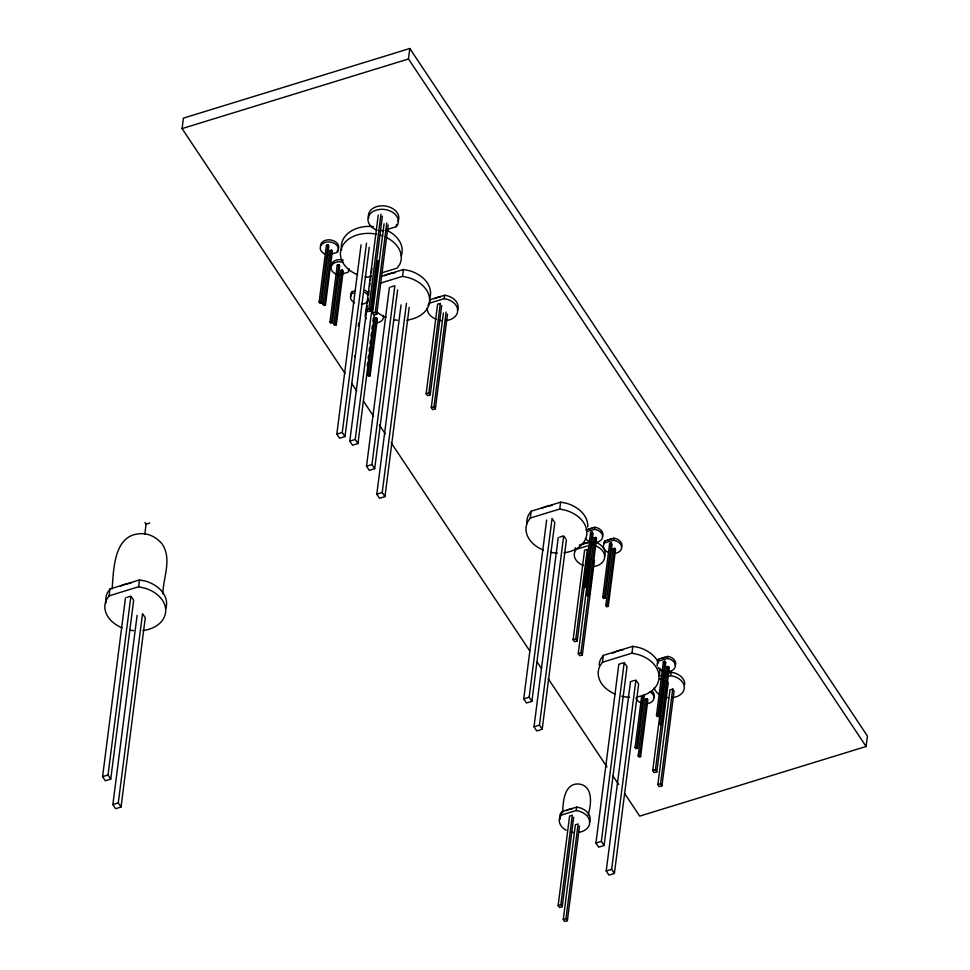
<?xml version="1.0" encoding="UTF-8"?>
<svg xmlns="http://www.w3.org/2000/svg" width="970" height="970" viewBox="0 0 970 970"><rect width="100%" height="100%" fill="white"/><g stroke="black" fill="none" stroke-linecap="round" stroke-linejoin="round"><path stroke-width="1.45" d="M122.075 627.808A30.555 22.092 7.3 0 1 106.36 599.945L109.113 595.835L109.986 588.996L139.474 579.927L145.67 581.151A30.555 22.092 7.3 0 1 165.64 608.966M112.156 588.802C113.708 567.814 113.987 531.633 144.203 533.742C151.405 534.531 157.904 538.714 162.354 544.315C172.139 559.314 163.166 577.732 162.814 593.931M344.98 373.329L182.081 128.598L183.427 118.122L409.813 48.5L867.422 736.024L866.089 746.488L639.691 816.122L624.583 793.411M125.482 597.835L102.577 776.655L105.318 780.777L110.75 779.116L108.009 774.981L130.914 596.162L126.84 597.411M110.75 779.116L133.666 600.284L131.605 597.193M144.797 534.349L146.094 524.164L144.954 522.454M109.113 595.835L138.601 586.765L139.474 579.927M143.22 614.653L145.282 617.745L121.032 807.04L115.6 808.713L112.859 804.591L137.109 615.295M121.032 807.04L118.291 802.918L142.541 613.622M319.118 302.131L326.393 245.349L328.03 244.84L328.854 246.077L321.579 302.87L319.942 303.367L319.118 302.131L320.755 301.634L328.03 244.84M323.01 304.228L329.885 250.587L331.51 250.078L332.334 251.315L325.471 304.968L323.834 305.465L323.01 304.228L324.647 303.731L331.51 250.078M332.771 253.691L337.196 252.333L337.463 250.284M329.97 321.979L337.245 265.198L338.87 264.689L339.694 265.925L332.419 322.719L330.794 323.216L329.97 321.979L331.594 321.482L338.87 264.689M333.862 324.077L340.737 270.436L342.361 269.927L343.186 271.176L336.311 324.817L334.686 325.314L333.862 324.077L335.487 323.58L342.361 269.927M354.608 302.882A9.166 6.632 7.3 0 1 350.934 295.013L352.013 291.727L355.335 290.709M369.255 247.277L345.005 436.573L339.573 438.246L336.82 434.111L361.07 244.816M345.005 436.573L342.264 432.45L366.514 243.155M358.342 326.017L358.718 323.022M382.35 216.262L370.225 310.909L367.509 311.746L366.126 309.685L378.251 215.037M374.371 314.862L357.966 443.569L352.534 445.23L349.794 441.107L367.121 305.865M367.497 302.858L368.079 298.348M368.661 293.837L369.036 290.83M369.618 286.332L370.007 283.325M370.394 280.318L370.964 275.807M371.352 272.8L371.934 268.29M370.225 310.909L368.842 308.848L380.967 214.2M357.966 443.569L355.226 439.434L378.13 260.615M388.158 224.991L376.7 314.401L373.983 315.238L372.613 313.177L384.071 223.767M367.218 365.908L367.594 362.938M368.163 358.463L368.551 355.481M369.121 351.007L369.509 348.036M370.079 343.562L370.455 340.579M371.037 336.105L371.413 333.122M371.983 328.66L372.371 325.678M372.941 321.203L373.329 318.221M376.7 314.401L375.329 312.34L386.787 222.93M367.654 375.05L374.929 318.257L376.554 317.76L377.378 318.997L370.103 375.778L368.479 376.287L367.654 375.05L369.279 374.541L376.554 317.76M866.089 746.488L408.479 58.976L409.813 48.5M386.424 229.708L396.257 226.689L396.548 224.41M389.419 287.399L366.514 466.23L369.255 470.353L374.687 468.68L371.946 464.557L394.851 285.738L390.777 286.987M374.687 468.68L397.603 289.86M380.422 283.143L402.526 276.341L403.411 269.502L409.607 270.727A30.555 22.092 7.3 0 1 429.577 298.542M409.219 307.32L384.969 496.616L379.537 498.289L376.796 494.166L401.046 304.871M384.969 496.616L382.228 492.493L406.478 303.198M428.037 305.259L429.419 303.198L429.855 299.779L444.599 295.244L447.691 295.862A15.277 11.046 7.3 0 1 457.403 310.436M437.603 304.192L426.145 393.614L427.515 395.675L430.231 394.838L428.861 392.777L440.319 303.355M430.231 394.838L441.689 305.417M429.419 303.198L444.163 298.663L444.599 295.244M447.497 314.159L435.372 408.807L432.656 409.631L431.286 407.57L443.411 312.922M435.372 408.807L434.002 406.733L446.127 312.085M543.224 550.038A30.555 22.092 7.3 0 1 527.51 522.175L530.263 518.065L531.136 511.226L560.624 502.157L566.819 503.382A30.555 22.092 7.3 0 1 587.711 526.952M546.631 520.053L523.727 698.885L526.467 703.007L531.899 701.346L529.159 697.212L552.063 518.392M531.899 701.346L554.804 522.515M530.263 518.065L559.738 508.995L560.624 502.157M566.432 539.975L542.182 729.27L536.75 730.943L534.009 726.821L558.247 537.525M542.182 729.27L539.441 725.148L563.691 535.852L559.617 537.101M577.211 640.903L575.841 638.842L587.299 549.432L584.583 550.269L573.125 639.679L574.495 641.74L577.211 640.903L584.473 584.279M584.849 581.297L585.419 576.823M585.807 573.852L586.377 569.378M586.765 566.395L587.335 561.921M587.711 558.938L588.293 554.476M586.171 587.02L585.346 585.783L592.209 532.142L590.584 532.639L583.71 586.292L584.534 587.529L586.171 587.02L593.034 533.379L592.209 532.142M591.288 543.588L591.579 541.308M594.477 560.223L582.352 654.871L579.636 655.708L578.265 653.647L590.39 558.999M587.881 531.366L594.513 529.317L594.78 527.268L596.647 527.631A9.166 6.632 7.3 0 1 602.467 536.386M586.801 594.671L594.076 537.877L595.701 537.38L596.526 538.617L589.251 595.398L587.626 595.907L586.801 594.671L588.426 594.161L595.701 537.38M582.352 654.871L580.981 652.81L588.293 595.725M566.165 830.235A15.277 11.046 7.3 0 1 560.029 817.116L561.412 815.055L561.848 811.635L576.592 807.101L579.696 807.719A15.277 11.046 7.3 0 1 589.396 822.305M562.818 812.423C562.83 802.154 564.188 782.863 578.957 784.015C593.676 785.87 591.215 805.052 588.147 814.994M607.547 552.063A9.166 6.632 7.3 0 1 603.874 544.194L604.965 540.908L613.804 538.18L615.659 538.556A9.166 6.632 7.3 0 1 621.491 547.298M562.236 906.695L560.854 904.634L572.312 815.224L569.596 816.061L558.138 905.471L559.52 907.532L562.236 906.695L573.682 817.286M561.412 815.055L576.156 810.52L576.592 807.101M605.183 597.932L604.371 596.695L611.233 543.054L609.609 543.552L602.734 597.205L603.558 598.441L605.183 597.932L612.058 544.291L611.233 543.054M563.279 919.439L575.404 824.791L578.12 823.954L565.995 918.602L567.377 920.663L564.661 921.5L563.279 919.439L565.995 918.602M604.698 542.957L613.537 540.229L613.804 538.18M605.813 605.583L613.088 548.79L614.725 548.292L615.55 549.529L608.275 606.323L606.638 606.82L605.813 605.583L607.45 605.086L614.725 548.292M567.377 920.663L579.502 826.016M615.441 694.205A30.555 22.092 7.3 0 1 599.715 666.341L602.467 662.231L603.34 655.38L632.828 646.323L639.024 647.548A30.555 22.092 7.3 0 1 658.509 663.019M622.91 662.971L618.836 664.22L595.932 843.051L598.672 847.174L604.104 845.5L601.364 841.378L624.086 663.335M604.104 845.5L627.02 666.681L624.268 662.558M602.467 662.231L631.955 653.162L632.828 646.323M614.386 873.436L611.646 869.314L635.896 680.019L638.636 684.141L614.386 873.436L608.954 875.11L606.214 870.987L630.464 681.692L634.538 680.431M641.752 695.538L635.071 747.494L635.896 748.731L637.52 748.222L636.696 746.985L643.328 695.053M637.52 748.222L644.395 694.581M638.151 755.872L645.426 699.079L647.051 698.582L647.875 699.819L640.6 756.6L638.975 757.109L638.151 755.872L639.776 755.363L647.051 698.582M657.357 665.832A9.166 6.632 7.3 0 1 657.611 662.413L658.703 659.127L667.554 656.411L669.409 656.775A9.166 6.632 7.3 0 1 675.229 665.529M658.933 716.163L658.109 714.926L664.984 661.273L663.347 661.782L656.484 715.423L657.308 716.66L658.933 716.163L665.808 662.51L664.984 661.273M658.436 661.176L667.287 658.46L667.554 656.411M659.564 723.802L666.839 667.02L668.463 666.511L669.288 667.748L662.013 724.541L660.388 725.039L659.564 723.802L661.188 723.305L668.463 666.511M664.183 681.182L652.725 770.604L654.095 772.666L656.823 771.829L655.441 769.768L661.31 723.765M656.823 771.829L668.269 682.419M668.281 676.405L670.743 675.654L671.179 672.234L674.283 672.853A15.277 11.046 7.3 0 1 684.723 684.638M657.866 784.572L669.991 689.912L672.707 689.088L674.077 691.149L661.964 785.797L659.236 786.634L657.866 784.572L660.582 783.736L672.707 689.088M109.986 588.996L107.258 592.973A30.555 22.092 7.3 0 0 106.033 602.94M348.303 270.133L349.127 268.945M352.013 291.727L351.201 292.916A9.166 6.632 7.3 0 0 350.934 296.335M531.136 511.226L528.395 515.203A30.555 22.092 7.3 0 0 526.965 523.703M604.965 540.908L604.14 542.097A9.166 6.632 7.3 0 0 603.692 543.77M603.34 655.38L600.612 659.37A30.555 22.092 7.3 0 0 599.133 664.959M658.703 659.127L657.878 660.315A9.166 6.632 7.3 0 0 657.442 662.001M561.848 811.635L560.478 813.624A15.277 11.046 7.3 0 0 560.042 819.335M337.196 252.333L338.009 251.181A9.166 6.632 7.3 0 0 332.928 242.682A9.166 6.632 7.3 0 0 321.288 244.949A9.166 6.632 7.3 0 0 324.332 253.849M396.257 226.689L397.615 224.773A15.277 11.046 7.3 0 0 388.327 210.308A15.277 11.046 7.3 0 0 368.988 215.51A15.277 11.046 7.3 0 0 377.16 230.254M182.081 128.598L408.479 58.976M383.962 230.46L379.44 230.86M330.467 250.636L331.849 251.472L331.158 251.679M328.357 255.061L330.564 254.382M339.197 274.91L348.048 272.194L348.861 271.042A9.166 6.632 7.3 0 0 349.297 269.357M371.267 276.062L367.582 277.202L365.096 276.765M382.325 272.667L397.07 268.132L399.786 264.289A30.555 22.092 7.3 0 0 385.26 236.947M380.628 276.511L403.411 269.502M351.758 293.777L353.965 293.098M366.126 309.685L368.842 308.848M372.613 313.177L375.329 312.34M375.548 318.305L376.93 319.13M438.416 303.95L439.568 303.586M426.145 393.614L428.861 392.777M336.82 434.111L342.264 432.45M431.286 407.57L434.002 406.733M349.794 441.107L355.226 439.434M146.094 524.164L149.719 523.048M366.514 466.23L371.946 464.557M376.796 494.166L382.228 492.493M585.941 529.984L594.78 527.268M579.296 545.091L590.342 541.696M587.456 545.867L576.398 549.262L575.016 551.324A15.277 11.046 7.3 0 0 583.491 565.498M583.71 586.292L585.346 585.783M602.734 597.205L604.371 596.695M102.577 776.655L108.009 774.981M573.125 639.679L575.841 638.842M578.265 653.647L580.981 652.81M112.859 804.591L118.291 802.918M523.727 698.885L529.159 697.212M658.897 676.017L662.583 674.877M671.179 672.234L663.807 674.502A12.731 9.203 7.3 0 1 666.936 673.895M659.685 679.048L662.134 678.297M663.371 677.921L665.82 677.169M664.996 680.94L666.147 680.588M534.009 726.821L539.441 725.148M656.484 715.423L658.109 714.926M635.071 747.494L636.696 746.985M652.725 770.604L655.441 769.768M595.932 843.051L601.364 841.378M606.214 870.987L611.646 869.314M558.138 905.471L560.854 904.634M402.526 276.341L408.722 277.711A30.555 22.092 7.3 0 1 429.637 300.797A30.555 22.092 7.3 0 1 406.733 320.149M444.163 298.663L447.255 299.342A15.277 11.046 7.3 0 1 457.695 311.127A15.277 11.046 7.3 0 1 445.618 320.633M559.738 508.995L565.922 510.365A30.555 22.092 7.3 0 1 586.85 533.451A30.555 22.092 7.3 0 1 563.934 552.803M594.513 529.317L596.368 529.729A9.166 6.632 7.3 0 1 602.637 536.798A9.166 6.632 7.3 0 1 595.386 542.509M613.537 540.229L615.392 540.642A9.166 6.632 7.3 0 1 621.661 547.711A9.166 6.632 7.3 0 1 614.41 553.421M591.142 544.728L594.234 545.419M667.287 658.46L669.142 658.872A9.166 6.632 7.3 0 1 675.411 665.941A9.166 6.632 7.3 0 1 668.16 671.64M631.955 653.162L638.139 654.532A30.555 22.092 7.3 0 1 659.066 677.133A30.555 22.092 7.3 0 1 637.423 696.787M670.743 675.654L673.835 676.332A15.277 11.046 7.3 0 1 684.274 688.118A15.277 11.046 7.3 0 1 672.198 697.624M138.601 586.765L144.785 588.135A30.555 22.092 7.3 0 1 165.7 611.221A30.555 22.092 7.3 0 1 142.796 630.573M576.156 810.52L579.248 811.211A15.277 11.046 7.3 0 1 589.712 822.511A15.277 11.046 7.3 0 1 578.896 832.333M610.785 543.188L611.476 544.231L610.094 543.406M609.609 543.552L610.433 544.788M613.088 548.79L613.913 550.026M591.761 532.275L592.452 533.318M596.077 538.75L594.695 537.926L595.386 538.968M591.069 532.494L591.773 533.536M590.584 532.639L591.409 533.876M594.076 537.877L594.901 539.114M664.535 661.419L665.226 662.462M668.839 667.894L667.457 667.057L668.148 668.1M663.347 661.782L664.171 663.019M666.839 667.02L667.663 668.257M552.755 519.423L554.125 521.484M564.37 536.883L565.74 538.944M607.45 605.086L608.275 606.323M588.426 594.161L589.251 595.398M647.427 699.952L646.044 699.127L646.735 700.17M645.426 699.079L646.25 700.316M661.188 723.305L662.013 724.541M327.545 244.998L328.236 246.04M326.854 245.204L327.545 246.247M342.701 271.321L341.319 270.484L342.01 271.527M337.693 265.052L338.397 266.095M337.245 265.198L338.069 266.435M340.737 270.436L341.549 271.673M660.582 783.736L661.964 785.797M639.776 755.363L640.6 756.6M324.647 303.731L325.471 304.968M335.487 323.58L336.311 324.817M320.755 301.634L321.579 302.87M369.279 374.541L370.103 375.778M331.594 321.482L332.419 322.719M354.511 355.905L355.335 357.142M351.698 383.417L356.73 390.995M363.447 401.083L373.523 416.215M379.403 425.054L385.284 433.881M391.152 442.708L529.705 650.858M537.259 662.219L541.454 668.524M548.171 678.612L606.941 766.918M612.822 775.745L618.702 784.585M133.581 630.67A30.555 22.092 7.3 0 1 129.628 630.076M120.522 586.147A25.462 18.406 7.3 0 1 130.974 583.237M368.697 218.311A15.277 11.046 7.3 0 1 384.447 205.919A15.277 11.046 7.3 0 1 398.064 221.281M320.488 245.568A9.166 6.632 7.3 0 1 331.303 240.051A9.166 6.632 7.3 0 1 338.275 249.096M337.33 274.583A9.166 6.632 7.3 0 1 331.51 265.829A9.166 6.632 7.3 0 1 343.028 262.288M331.328 265.416A9.166 6.632 7.3 0 1 343.307 260.19M397.518 320.245A30.555 22.092 7.3 0 1 393.565 319.651M386.012 317.384A30.555 22.092 7.3 0 1 376.53 311.612M384.459 275.722A25.462 18.406 7.3 0 1 394.911 272.812M357.675 274.801A30.555 22.092 7.3 0 1 341.949 246.938A30.555 22.092 7.3 0 1 376.518 234.17M380.373 235.128A30.555 22.092 7.3 0 1 382.847 235.952M341.622 249.92A30.555 22.092 7.3 0 1 373.462 226.592M386.145 229.963A30.555 22.092 7.3 0 1 401.24 255.959M441.653 320.609A15.277 11.046 7.3 0 1 439.022 320.173M436.512 319.421A15.277 11.046 7.3 0 1 427.297 308.06M434.487 298.699A12.731 9.203 7.3 0 1 440.356 296.905M368.285 300.215A9.166 6.632 7.3 0 1 361.47 304.24M364.599 292.346A9.166 6.632 7.3 0 1 367.751 295.11M364.878 290.26A9.166 6.632 7.3 0 1 368.806 294.698M383.32 315.444A9.166 6.632 7.3 0 1 376.251 322.889M366.236 318.766A9.166 6.632 7.3 0 1 365.702 313.649L366.793 310.364L365.969 311.564A9.166 6.632 7.3 0 0 365.714 314.983M595.471 545.831A15.277 11.046 7.3 0 1 604.625 557.677A15.277 11.046 7.3 0 1 592.597 566.71M574.725 550.633A15.277 11.046 7.3 0 1 575.465 547.832M594.671 541.927A15.277 11.046 7.3 0 1 604.383 556.513M581.466 544.776A12.731 9.203 7.3 0 1 587.335 542.97M557.374 553.082A30.555 22.092 7.3 0 1 550.778 552.306M541.672 508.377A25.462 18.406 7.3 0 1 552.124 505.467M593.009 542.485A9.166 6.632 7.3 0 1 585.371 538.386M588.717 529.341A7.639 5.517 7.3 0 1 592.233 528.262M607.741 540.254A7.639 5.517 7.3 0 1 611.258 539.174M649.876 691.816A9.166 6.632 7.3 0 1 653.853 698.861A9.166 6.632 7.3 0 1 646.747 703.699M642.031 703.226A9.166 6.632 7.3 0 1 635.944 697.903M651.949 690.967A9.166 6.632 7.3 0 1 653.816 697.588M573.646 832.478A15.277 11.046 7.3 0 1 571.015 832.042M566.48 810.568A12.731 9.203 7.3 0 1 572.348 808.762M665.784 671.628A9.166 6.632 7.3 0 1 658.145 667.518M661.479 658.485A7.639 5.517 7.3 0 1 664.996 657.405M629.591 697.248A30.555 22.092 7.3 0 1 621.673 696.193M659.879 668.221A30.555 22.092 7.3 0 1 659.43 673.968M612.616 653.246A25.462 18.406 7.3 0 1 623.055 649.779M668.233 697.6A15.277 11.046 7.3 0 1 665.602 697.175M663.092 696.411A15.277 11.046 7.3 0 1 660.752 695.357M659.673 694.726A15.277 11.046 7.3 0 1 654.18 687.948M614.398 548.62L613.707 548.838L614.41 549.881L615.089 549.663L614.398 548.62"/></g></svg>
